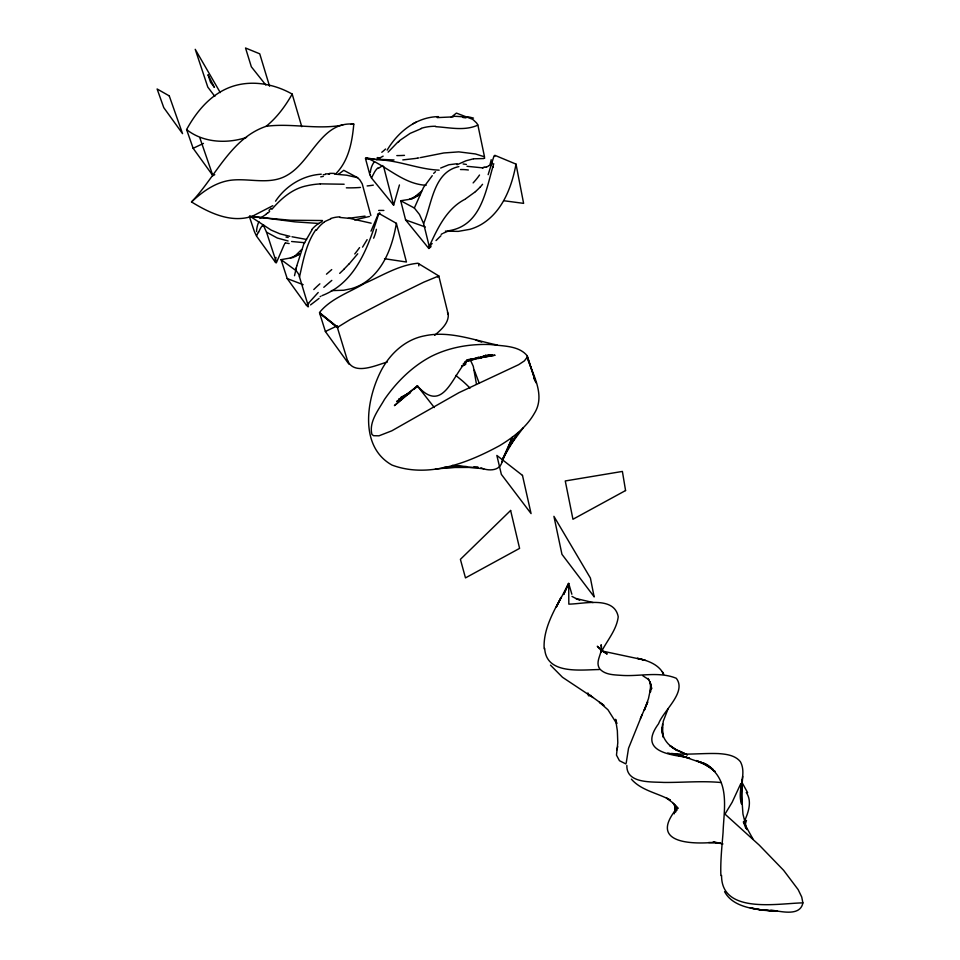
<?xml version="1.0" encoding="UTF-8"?>
<svg xmlns="http://www.w3.org/2000/svg" width="960" height="960" viewBox="0 0 960 960"><rect width="100%" height="100%" fill="white"/><g stroke="black" fill="none" stroke-linecap="round" stroke-linejoin="round"><path stroke-width="1.44" d="M429.528 248.22L429.864 246.888M494.832 156.408L494.82 155.292L516.012 164.112L523.608 203.364L503.724 200.724M667.728 752.976L686.28 757.164C664.644 754.332 639.528 749.448 658.584 723.732C663.276 710.7 687.036 692.208 676.296 678.288C658.956 671.136 639.492 676.716 621.288 675.36C613.896 674.82 604.992 674.88 599.7 668.832C594.444 661.032 603.372 652.944 601.14 644.748L601.464 650.892L597.288 646.236L599.148 647.928M484.668 158.232L484.212 156.732L475.488 153.96L458.784 151.872L443.808 152.964L420.432 157.608M626.22 762.948L628.536 748.26L642.156 714.552M626.856 765.468C626.328 783.684 651.228 781.692 663.744 782.436C682.92 782.616 702.156 780.708 721.296 782.544M527.124 355.704L535.224 380.736L527.124 355.704C518.748 345.444 502.764 346.188 490.644 344.544C470.256 343.752 449.436 347.208 431.124 356.46C412.2 366.456 396.612 381.936 384.492 399.42C378.624 409.848 368.724 421.776 371.916 434.4L373.536 435.696L378.972 435.816L391.824 430.812L458.94 392.676L518.64 364.68L524.388 360.876L527.064 357.384C532.848 374.748 545.784 395.16 534.42 413.28C526.464 427.32 513.216 437.388 499.644 445.644C467.688 463.02 428.076 478.524 392.028 465.084C358.584 446.412 366.492 398.424 381.54 369.864C390.468 353.256 405.744 339.3 424.716 335.808C449.328 330.54 473.46 340.056 497.196 345.012M741.048 798.108L741.948 779.784L741.564 803.952C736.68 789.864 747.492 774.624 740.352 761.652C735.144 755.244 726.348 754.152 718.632 753.6C702.924 752.976 687.18 755.136 671.496 753.48L689.556 758.28L675.636 753.828L707.844 765.024L696.384 760.56L710.436 766.98L699.9 761.748L712.836 769.116L703.44 762.996L715.032 771.48L712.188 769.272C729.576 785.148 723.744 811.512 723.072 832.356C721.944 846.72 720.312 861.132 720.888 875.544M418.308 263.484L438.804 275.964L448.308 314.724C448.548 323.64 440.772 329.964 434.652 335.34M741.12 798.036L742.692 776.34M249.816 216.984C229.284 222.6 208.632 212.46 191.508 201.948C202.5 191.64 215.52 182.196 230.868 180.228C249.564 177.924 270.012 185.436 287.268 175.176C311.472 161.484 321.276 121.14 353.784 124.116C352.236 141.54 348.792 160.464 336.084 173.472M721.56 875.448C721.272 914.628 778.572 903.252 802.884 902.88L801.72 896.988L798.132 889.584L783.624 870.324L759.24 845.112L724.98 814.116L732.12 802.332L740.808 783.576L742.956 814.068L746.844 829.548M662.112 728.076L662.568 724.176M494.04 155.868L488.148 174.66M802.884 902.88C800.22 916.896 780.612 911.208 770.82 910.092M625.86 763.932L619.44 760.692L616.476 755.124L617.796 742.716L617.352 730.776L615.588 719.328L616.86 723.312M674.244 813.852L675.432 806.088M378.732 213.324L396.372 223.332C392.472 246.504 383.4 271.836 361.968 284.244A59.064 53.592 65.1 0 1 351.384 288.66L343.752 290.244L331.38 290.628M418.788 265.908L418.692 263.796L417.768 263.256C398.82 265.044 381.864 275.856 364.668 283.344C349.488 292.368 330.696 298.524 319.476 312.552L338.22 327.6M516.012 164.112C511.74 187.356 502.14 212.46 480.624 224.844A58.176 54.18 67.5 0 1 469.932 229.32L458.22 231.384L445.428 231.132M275.988 262.884L275.04 261.732L276.012 257.436M294.516 275.7L296.76 265.872M308.472 306.612L299.496 276.924C303.216 260.748 306.12 243.6 315.852 229.74M377.892 167.868A24.408 21.564 33.4 0 0 373.584 173.952A42.576 37.596 32.6 0 0 371.844 177.432L371.556 178.056L393.624 205.188L399.444 184.944M571.86 594.228L568.692 583.38L568.824 604.128C583.776 604.008 614.328 595.704 618.228 616.824C616.548 630.24 606.9 640.656 601.092 652.416M502.056 461.94L502.788 458.64L512.556 437.016L502.056 461.94C499.692 471.348 488.1 471.072 480.924 467.856M299.496 276.924L298.764 274.332L295.752 270.048M296.064 268.704L296.316 267.684M296.772 265.86L303.816 243.996L312.012 229.812M378.396 214.74C368.292 246.432 356.136 282.42 322.068 295.62M493.752 163.68C485.964 189.36 481.812 225.084 449.412 230.64M616.8 749.844L617.736 746.676M745.092 824.628L746.472 820.416M412.284 198.9L400.704 200.748L405.6 219.924L428.892 248.58L429.36 246.96A9.204 2.064 63.4 0 0 429.24 246.42L423.6 223.536C432.072 203.844 433.368 172.056 458.856 166.608M371.004 231.156L377.808 215.148M423.6 223.536L419.484 214.476L414.348 208.008L423.504 187.464L432.264 175.68M668.1 708.732L663.288 721.164L662.088 732.072L663.24 737.172L662.388 726.984C660.672 737.484 668.652 746.328 677.484 750.708L669.78 745.512L675.72 749.4L687.456 754.908L678.396 750.792L684.132 753.42M257.304 234.264L256.584 236.172L275.04 261.732M257.604 233.532L258.288 232.08M640.38 718.632L647.724 701.892L644.268 710.304L648.468 698.652L651.276 685.344L650.436 692.052L650.484 683.364L649.668 681.468L651.672 688.68L650.484 683.364L648.096 678.396M568.464 583.68L563.676 594.492L568.692 583.38L556.356 606.936L561.132 597.252C552.672 613.164 543.132 630.18 544.152 648.804M744.312 821.436C748.344 812.652 752.364 801.264 746.256 792.48M284.22 244.656L276.456 262.56L266.52 232.176L277.356 238.044L288.096 240.984M367.116 239.64L362.568 247.116M284.64 243.876L285.072 243.096M214.764 174.708L212.856 175.62L193.14 148.296L186.588 129.564C194.712 114.768 205.476 100.8 220.152 92.028A50.316 38.592 -36.4 0 1 231.54 86.7C251.532 79.74 274.092 83.796 292.188 94.08L301.764 126.684M292.188 94.08C285.336 106.152 276.948 117.588 266.076 126.348C231.012 138.204 215.76 176.604 191.508 201.948M675.192 810.564C649.956 843.384 691.944 844.344 714.012 842.34M502.788 458.64L518.196 432.48L511.02 443.088M430.836 245.304L430.716 245.52A4.08 1.176 51.6 0 1 429.24 246.42C437.532 228.552 446.4 208.98 464.736 199.404M431.52 244.236L431.664 244.032A34.644 17.556 -58.7 0 1 432.168 243.492M387.144 150.144C397.896 131.904 416.484 116.904 438.468 116.628M275.556 201.192C285.744 185.856 302.772 175.332 321.264 174.204M508.32 447.816L523.236 427.812M357.744 253.788L349.2 263.868M482.556 184.308L480.408 186.864M308.004 303.708L318.216 292.488M436.032 240.576L440.952 235.728M271.824 209.34C281.124 198.612 292.44 188.628 306.78 185.784A80.172 73.032 26.2 0 1 320.328 183.912M388.128 152.124L397.752 142.176M343.956 269.292L339.696 273.384M294.576 256.428L301.656 249.516M262.656 226.008L263.7 225.06M433.668 173.376L435.492 171.696M269.652 211.464L267.48 213.324M323.796 287.316L331.812 280.392M399.3 140.772L410.184 133.356L421.416 128.58M478.008 358.416L492.516 354.78L466.524 360.3L495.084 355.2L468.036 359.628C452.568 374.136 443.484 415.356 417.276 385.776L394.416 405.624L409.932 392.64M475.524 191.628L465.36 199.008M437.76 277.056L438.804 275.964L423.744 282.18L391.116 298.176L350.172 319.548L337.416 327.408L320.304 313.68L337.392 327.564L347.88 361.86M310.548 304.92L319.044 298.404M414.36 388.932L417.684 386.148L396.72 401.544L410.028 392.604M413.304 198.048L421.548 191.208M451.212 117.216L456.42 113.1L471.972 119.052A17.016 4.56 64.2 0 1 473.304 119.868L476.316 122.7A13.32 3.576 64.2 0 1 476.712 123.168L477.804 124.812M259.92 218.448L266.328 214.188M378.408 168.36L382.788 165.528M489.192 165.492L491.46 164.46M488.856 165.756L486.468 167.172M338.352 174.384L343.776 170.316L357.672 177.72L359.88 179.952L362.232 183.84L370.848 215.532M293.568 257.412L281.064 259.656L287.196 278.556L306.384 305.148L308.724 303.54M411.036 391.608L398.628 399.408L409.128 393.696M441.18 234.384L442.308 233.712M376.236 159.876L383.148 156.132M324.468 221.7L330.804 218.844M272.832 205.692L252.804 216.024M413.556 198.18L419.952 194.556L409.344 199.308M294.672 256.812L300.204 253.8L290.412 257.916M320.1 296.688L320.88 296.268M465.492 364.128L461.58 366.252L465.684 364.404M475.92 358.488L478.536 357.072M440.652 168.048L448.848 164.76L457.128 163.716M413.172 123.648L416.184 122.088M443.184 233.232L448.464 230.976M322.056 221.64L321.048 222.156A57.792 41.244 61.8 0 0 311.784 229.536M400.98 397.224L410.304 392.604M337.404 325.776L325.392 331.476L319.572 313.008M457.068 164.724L465.984 160.788L473.28 158.868M193.14 148.296L203.472 143.412M480.72 357.66L486.192 355.2L476.76 358.704M465.984 362.724L463.296 363.72L466.056 362.784M387.384 361.992C375.936 365.208 354.132 375.72 347.592 360.576M478.488 358.548L489.54 354.792L464.94 361.704L475.104 359.148M246.576 137.412C226.932 143.892 203.22 142.848 186.588 129.564M354.66 219.936L369.468 216.468M266.088 126.312C291.528 122.892 317.292 130.008 342.792 125.04M418.932 157.884L417.936 158.064M417.432 158.148L416.196 158.364M415.692 158.448L402.792 159.912M473.676 158.808L483.828 158.556M437.148 117.612L453.228 116.88M348 218.376L365.04 216.12M323.232 174.732L325.2 174.504M591.24 695.508L588.444 695.772L588.024 693.024M435.372 469.02L457.44 467.052M351.048 124.308L353.784 124.116M483.576 167.784L482.904 167.82M457.944 466.608L443.652 467.532L478.032 467.4M320.316 183.864L344.148 184.236M328.596 174.24L329.556 174.192M439.164 170.148C418.164 169.332 398.376 160.104 377.196 159.744M599.376 669.54C580.872 669.744 546.228 674.856 544.68 648.432M322.488 220.524L290.616 220.248L249.384 216.564L253.908 230.136A11.124 1.704 63.5 0 0 254.22 231.048L254.304 231.276A10.404 1.596 63.5 0 0 254.604 232.044L256.416 235.92M366.348 158.64A38.232 34.08 -85.2 0 0 367.32 158.844L394.032 159.96M325.548 173.904L329.496 173.832M340.02 217.464L349.896 218.412L371.16 223.2M482.34 167.832L467.004 166.296M435.648 126.684C449.712 127.512 464.424 131.22 477.9 125.124L484.524 156.9M319.056 223.488L294.912 221.844L249.612 215.976L271.152 230.1L279.924 233.82L289.92 236.352M334.5 174.132L346.668 175.2L357.588 177.672M304.74 242.712L291.6 241.5M708.648 842.508L720.516 843.228M466.512 466.524L452.04 465.552L483.72 468.792M473.736 467.004L478.08 467.292M426.132 185.28C403.128 184.164 386.484 165.648 366 157.752L374.376 159.324M775.92 911.328L761.784 909.78L777.564 911.292L762.384 910.188L750.252 907.896L762.84 910.104C749.016 908.412 731.808 905.232 724.572 891.648M462.912 117.48L465.996 117.876M466.416 164.424L463.116 163.992M384.528 258.72L406.44 262.02L396.372 223.332M468.036 359.628L470.832 360.972L473.292 366.312L476.46 384.12M720.528 843.108L713.16 842.04L722.94 843.96M306.552 239.46L291.972 236.76M571.992 596.4L575.868 598.5L593.088 602.556M645.576 660.396L637.356 658.308C647.292 660.348 658.632 664.26 663.504 673.956M366.372 158.556L365.412 158.292L369.552 173.58M642.996 659.736L602.532 651.108L607.176 654.048L601.944 650.472M425.328 226.992L405.6 219.924M476.064 340.176L481.68 342.144M303.156 284.688L287.196 278.556M307.944 306.792L306.384 305.148M575.868 598.5L579.648 600.24M319.86 313.38L320.928 313.92M400.704 200.748L414.348 208.008M592.992 697.536L562.5 677.292L550.476 665.148M642.852 675.78L648.816 679.668M602.904 704.64L587.484 693.444M604.008 705.372L599.436 702.264L607.98 709.8L616.572 723.432M281.064 259.656L295.668 270.384M455.772 375.408L462.756 381.168A219.9 166.332 -20.6 0 1 470.016 388.08M631.38 779.148C641.412 790.68 657.492 792.9 670.272 800.076L666.48 798.06L672.276 802.38L678.084 808.404L673.344 803.316L676.932 810.276L674.952 805.356M434.304 407.544L417.276 385.776M265.836 85.044L251.34 66.792L245.532 48L259.74 53.82L269.568 86.244M741.924 782.328L747.636 792.66M214.836 96.384L207.792 87.096L195.228 49.32L220.272 92.592M263.616 225.828L266.508 232.128M325.368 331.512L348.912 364.116M753.168 839.376L743.376 821.784L745.884 828.444M662.328 671.736L663.672 674.28M533.808 378.252L536.424 383.232M370.008 174.864L370.032 174.924A9.756 2.088 63.9 0 1 369.792 174.264L369.66 173.904M474.348 370.26L479.088 382.86M447.48 312.48L448.308 314.724M199.8 137.7L212.856 175.62M383.592 166.5L393.624 205.188M674.664 805.452L675.648 812.1L675.636 807.72M316.368 230.34A56.124 39.78 68 0 1 324.552 221.856M330.66 218.532A55.08 39.528 58.7 0 1 339.852 216.864M379.764 212.796A77.652 35.232 -44.1 0 1 379.464 214.2M377.712 214.896A6.324 1.32 63.6 0 1 377.604 213.96M313.788 289.56A89.832 56.712 -36.8 0 1 319.872 283.848M331.728 269.58A83.136 15.924 -40.7 0 1 326.472 274.176M349.08 263.856A68.76 25.26 -40 0 1 343.86 269.256M359.544 247.608A83.1 33.36 -38.8 0 1 354.756 253.944M376.404 229.32A80.34 40.668 -32.8 0 1 373.656 238.188M373.308 185.124A42.348 5.448 1.6 0 1 367.128 185.94M378.648 210.444A98.58 17.568 -15.4 0 1 383.868 210.456M256.524 231.54A27.912 17.076 71 0 1 258.912 221.736M267.432 213.072A21.432 11.376 -51.9 0 1 266.304 213.924M271.068 208.308A49.884 38.244 -63 0 1 268.98 210.408M360.492 187.428A56.604 19.512 6.6 0 1 346.344 187.824M257.328 234.288A42.756 36.6 50.2 0 1 257.628 233.556M258.732 232.284A27.204 23.508 45.3 0 1 262.272 225.684M320.748 176.868A68.28 59.448 -64 0 1 323.316 176.364M329.592 173.364A96.072 86.304 -73 0 1 334.572 173.424M288.168 237.492A78.72 13.344 6.4 0 1 285.972 237.036M289.152 243.552A74.964 33.42 -10.2 0 1 285.54 242.904M492.48 166.776A25.368 6.396 58.6 0 1 493.152 167.244M486.084 166.908A8.94 4.332 8.2 0 1 484.92 167.196M484.596 167.196A12.732 8.124 20.8 0 1 483.348 167.304M482.868 167.676A21.024 16.584 37.6 0 1 482.304 167.688M460.512 169.548A51 30.516 33.4 0 1 468.348 169.992M479.532 175.02A59.508 29.604 -29.3 0 1 473.124 182.916M480.336 186.84A58.056 36.744 -12 0 1 475.44 191.592M491.184 159.672A46.656 15.3 -56.5 0 1 490.092 164.16M492.396 162.12A64.764 30.432 -39.9 0 1 491.7 164.448M448.728 231.384A33.564 13.056 -16.9 0 1 449.652 231.06M467.4 116.736A45.816 20.196 -8.5 0 1 473.508 118.128M370.308 172.464A26.292 17.772 67.6 0 1 374.484 161.688M371.352 177.84A3.66 0.78 63.9 0 1 370.176 175.08M385.548 149.028A23.208 13.32 -46.7 0 1 381.78 152.28M397.968 142.44A58.548 53.16 -68.2 0 1 399.504 141.048M421.32 128.28A49.524 48.156 53.4 0 1 435.636 126.264M453.576 116.28A69.54 35.04 -11.3 0 1 463.392 116.916M404.484 155.352A60.252 27.06 -10.5 0 1 396.816 155.592M379.824 157.92A60.588 18.408 -1.2 0 1 377.196 157.584M510.624 510.468L460.392 559.356L465.48 577.896L519.588 548.376L510.624 510.468M625.572 490.548L572.952 519.264L565.26 480.96L622.392 471.432L625.572 490.548M169.26 95.892L157.116 88.98L163.764 107.628L182.544 133.644L169.26 95.892M522.48 475.404L496.86 455.436L501.348 474.372L531.072 513.588L522.48 475.404M214.404 87.348L210.516 82.248L208.02 74.688L214.404 87.348M594.108 596.736L561.96 554.34L553.92 516.336L590.412 578.064L594.108 596.736"/></g></svg>
